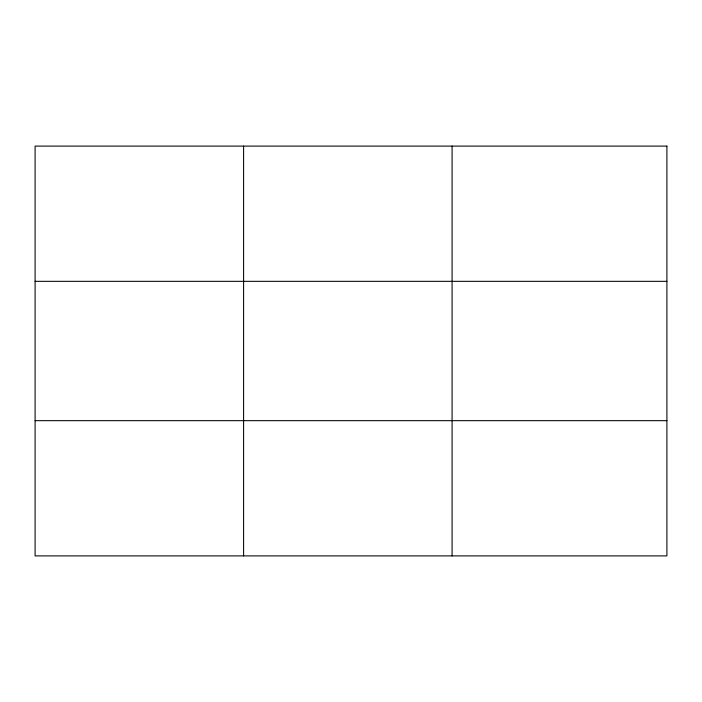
<?xml version="1.0" encoding="UTF-8"?>
<svg xmlns="http://www.w3.org/2000/svg" width="702" height="702" viewBox="0 0 702 702"><rect width="100%" height="100%" fill="white"/><g stroke="black" fill="none" stroke-linecap="round" stroke-linejoin="round"><path stroke-width="1.05" d="M243.594 146.104L243.594 555.896M452.088 146.104L452.088 555.896M35.1 281.335L666.9 281.335M35.1 420.665L666.9 420.665M666.9 146.104L666.9 555.896L35.1 555.896L35.1 146.104L666.9 146.104"/></g></svg>
